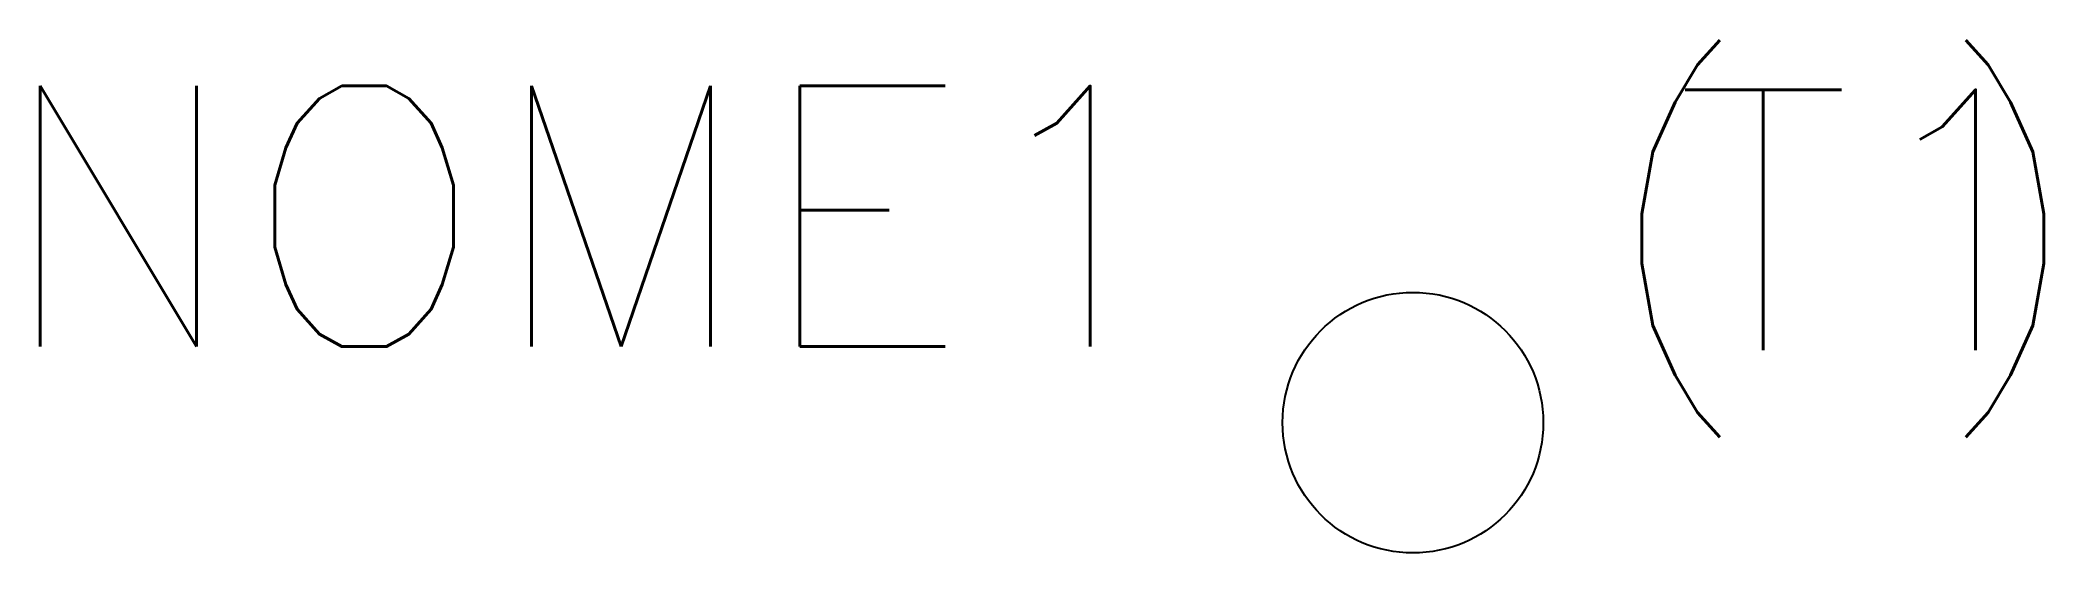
# Model space of a CAD drawing. Header units: millimetres. Extents: x 1470.3 to 1485.6, y 1152 to 1156.
import ezdxf
from ezdxf.enums import TextEntityAlignment as Align

# ---------------------------------------------------------------- set-up
doc = ezdxf.new("R2010")
doc.units = ezdxf.units.MM
doc.styles.add('ROMANS', font='romans.shx')

msp = doc.modelspace()

# ---------------------------------------------------------------- linework, layer by layer
msp.add_circle((1480.803, 1153.028), 1)

# ---------------------------------------------------------------- texts
at = {"style": 'ROMANS'}
msp.add_text('( )', height=2, dxfattribs=at).set_placement((1482.215, 1154.583), align=Align.MIDDLE_LEFT)
at = {"style": 'ROMANS', "flags": 4}
msp.add_attdef('NOME1', text='NOME1', height=2, dxfattribs=at).set_placement((1479.099, 1154.612), align=Align.MIDDLE_RIGHT)
msp.add_attdef('T1', text='T1', height=2, dxfattribs=at).set_placement((1484.348, 1154.583), align=Align.MIDDLE_CENTER)

doc.saveas('drawing.dxf')
